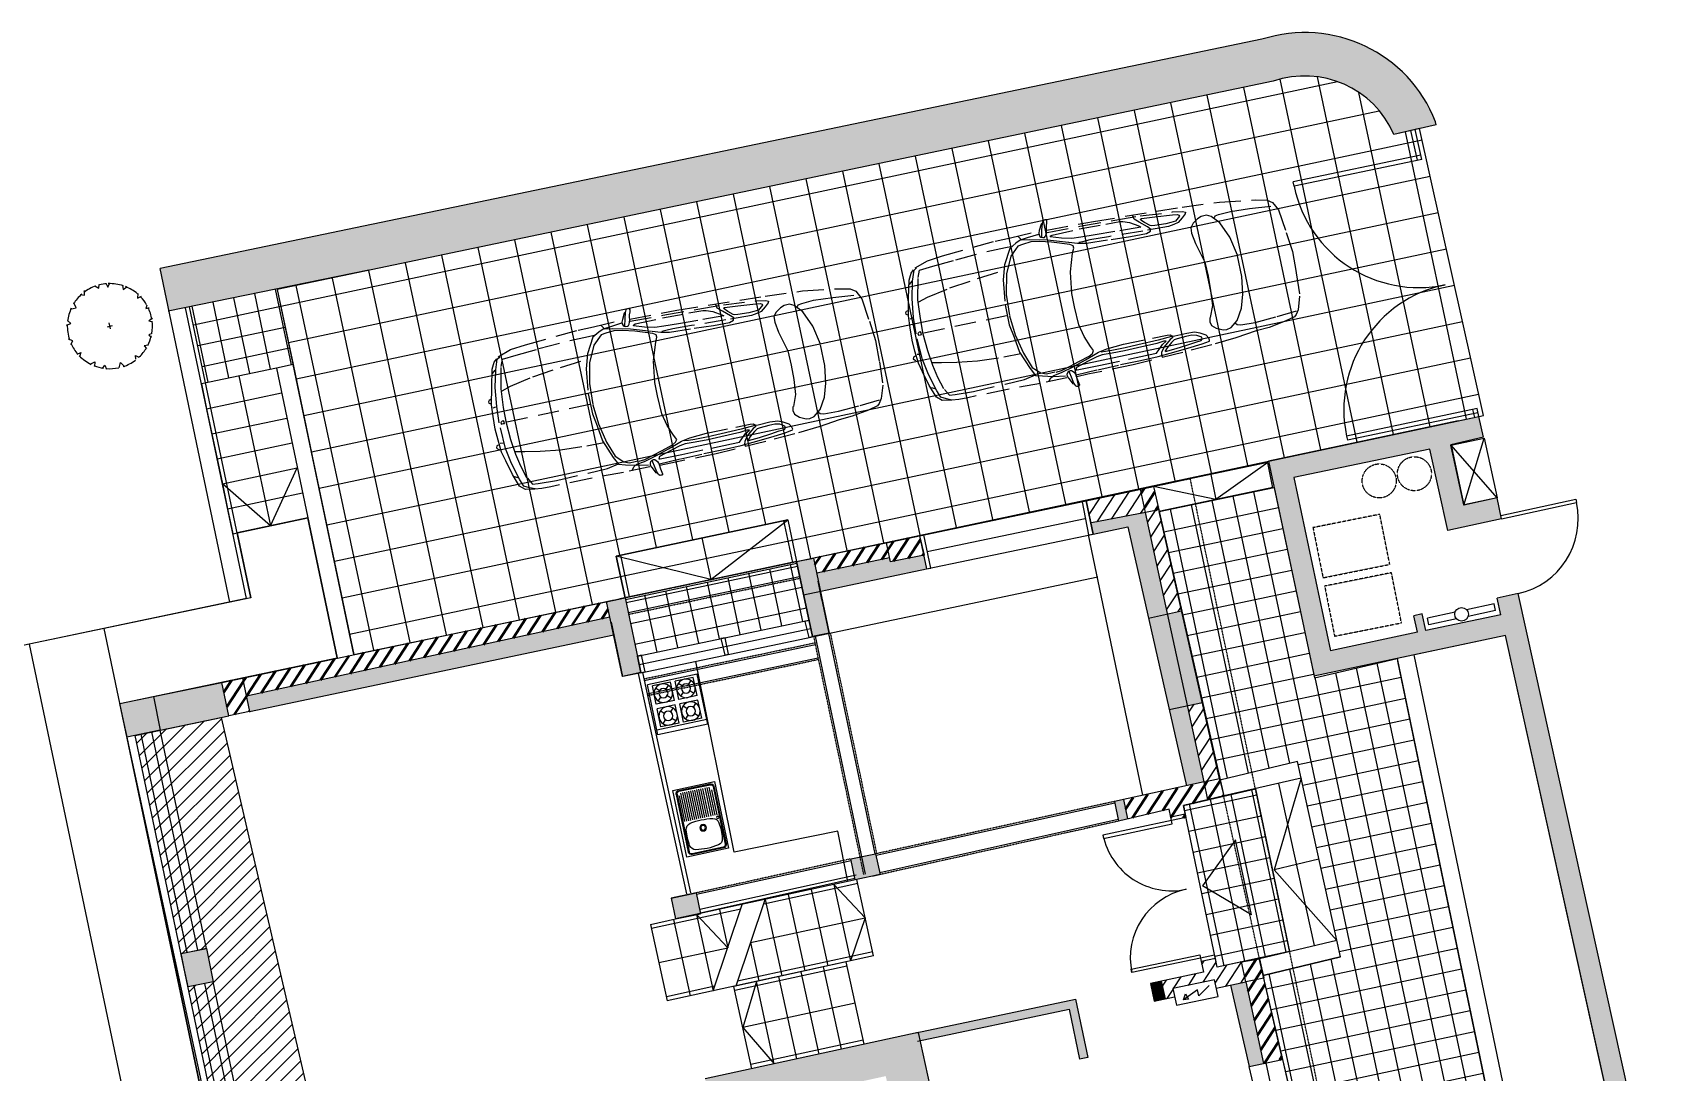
# Model space of a CAD drawing. Header units: inches. Extents: x 18308143 to 18311226, y 67592878 to 67595053.
# Drawn here: x 18309284 to 18311198, y 67593832 to 67595053 of the extents above; entities that cross this region are included whole.
import ezdxf

# ---------------------------------------------------------------- set-up
doc = ezdxf.new("R2010")
doc.units = ezdxf.units.IN
doc.header["$MEASUREMENT"] = 0
doc.linetypes.add('DASHED2', pattern=[0.375, 0.25, -0.125])
doc.linetypes.add('HIDDEN2', pattern=[0.1875, 0.125, -0.0625])
for name, color, linetype in [('A-Anno-Dim 100', 9, 'Continuous'), ('A-Anno-Symbol 100', 2, 'Continuous'), ('A-Concrete', 4, 'Continuous'), ('A-Dashed', 9, 'DASHED2'), ('A-Door', 9, 'Continuous'), ('A-Elec', 2, 'Continuous'), ('A-Flor-Strs', 8, 'Continuous'), ('A-Hatch Conc.', 141, 'Continuous'), ('A-Hatch Wall', 240, 'Continuous'), ('A-HATCH-01', 30, 'Continuous'), ('A-hatch-floor', 253, 'Continuous'), ('A-Ovhd', 9, 'HIDDEN2'), ('A-pfix', 12, 'Continuous'), ('A-view 3', 9, 'Continuous'), ('A-View 4', 8, 'Continuous'), ('A-View 5', 12, 'Continuous'), ('A-Wall', 3, 'Continuous'), ('A-Wall Hatch', 252, 'Continuous'), ('A-Window', 12, 'Continuous')]:
    doc.layers.add(name, color=color, linetype=linetype)
pattern_1 = [(56.8669, (18310786.951, 67593698.818), (-10.46753, 6.83233), [])]
pattern_2 = [(56.8669, (18310786.951, 67593698.818), (-10.46753, 6.83233), [])]

# ---------------------------------------------------------------- blocks, each defined once
blk = doc.blocks.new('CHDE03PL')
at = {"color": 0, "linetype": 'ByBlock'}
for points in [[(-1.759, 0.978), (-1.743, 0.967), (-1.728, 0.935), (-1.709, 0.896), (-1.696, 0.867), (-1.699, 0.84), (-1.708, 0.822), (-1.725, 0.811), (-1.744, 0.807), (-1.758, 0.809), (-1.773, 0.824), (-1.786, 0.84), (-1.793, 0.859), (-1.795, 0.878), (-1.803, 0.931), (-1.812, 0.993), (-1.809, 1.003), (-1.803, 1.007), (-1.791, 1.006), (-1.779, 1.004), (-1.766, 0.993), (-1.762, 0.983), (-1.754, 0.958), (-1.739, 0.886), (-1.729, 0.835), (-1.728, 0.812)], [(-1.811, -0.863), (-2.371, -0.853), (-3.423, -0.802), (-3.866, -0.771), (-4.284, -0.71), (-4.418, -0.679), (-4.476, -0.639), (-4.526, -0.537), (-4.56, -0.261), (-4.585, -0.027), (-4.577, 0.229), (-4.56, 0.504), (-4.51, 0.657), (-4.476, 0.708), (-4.451, 0.729), (-4.334, 0.759), (-4.134, 0.79), (-3.975, 0.8), (-3.724, 0.831), (-3.432, 0.851), (-3.081, 0.871), (-2.479, 0.892), (-1.936, 0.892), (-1.802, 0.892)], [(-1.801, 0.869), (-2.061, 0.864), (-2.336, 0.86), (-2.575, 0.86), (-2.786, 0.856), (-2.932, 0.847), (-3.147, 0.834), (-3.322, 0.816), (-3.414, 0.803), (-3.418, 0.795), (-3.414, 0.769), (-3.39, 0.729), (-3.325, 0.69), (-3.265, 0.664), (-3.172, 0.66), (-3.029, 0.664), (-2.99, 0.66), (-2.825, 0.668), (-2.583, 0.673), (-2.429, 0.677), (-2.268, 0.677), (-2.193, 0.673), (-2.143, 0.668)], [(-2.882, 0.816), (-3.015, 0.808), (-3.157, 0.795), (-3.257, 0.782), (-3.322, 0.777), (-3.336, 0.764), (-3.336, 0.742), (-3.282, 0.707), (-3.225, 0.694), (-3.154, 0.694), (-3.047, 0.699), (-3.011, 0.703), (-2.972, 0.729), (-2.911, 0.777), (-2.875, 0.816)], [(-1.476, 0.873), (-1.501, 0.843), (-1.54, 0.821), (-1.636, 0.808), (-1.786, 0.769), (-1.943, 0.721), (-2.047, 0.686), (-2.111, 0.664), (-2.215, 0.646), (-2.418, 0.633), (-2.768, 0.633), (-2.943, 0.633), (-2.979, 0.638), (-2.993, 0.651), (-3, 0.673), (-2.965, 0.69), (-2.879, 0.76), (-2.836, 0.821), (-2.829, 0.851), (-2.832, 0.869)], [(-2.775, 0.816), (-2.811, 0.782), (-2.865, 0.729), (-2.918, 0.699), (-2.89, 0.694), (-2.804, 0.703), (-2.572, 0.707), (-2.415, 0.712), (-2.265, 0.707), (-2.147, 0.703), (-2.079, 0.712), (-1.972, 0.742), (-1.822, 0.786), (-1.808, 0.812), (-1.822, 0.816), (-1.883, 0.816), (-2.083, 0.816), (-2.44, 0.816), (-2.679, 0.816), (-2.775, 0.816)], [(-1.574, 0.792), (-1.643, 0.785), (-1.75, 0.754), (-1.864, 0.723), (-1.996, 0.685), (-2.04, 0.662), (-2.059, 0.631), (-2.034, 0.577), (-1.983, 0.447), (-1.952, 0.301), (-1.945, 0.085), (-1.945, -0.076), (-1.983, -0.33), (-2.053, -0.537), (-2.078, -0.591), (-2.078, -0.622), (-2.04, -0.645), (-1.838, -0.714), (-1.7, -0.752), (-1.599, -0.768), (-1.499, -0.76), (-1.442, -0.752), (-1.335, -0.652), (-1.241, -0.46), (-1.19, -0.222), (-1.177, 0.032), (-1.196, 0.262), (-1.247, 0.493), (-1.31, 0.677), (-1.398, 0.762), (-1.461, 0.785), (-1.53, 0.785), (-1.562, 0.785)], [(-1.706, -0.837), (-1.568, -0.822), (-1.48, -0.814), (-1.423, -0.791), (-1.341, -0.745), (-1.241, -0.568), (-1.19, -0.399), (-1.152, -0.107), (-1.152, 0.132), (-1.177, 0.285), (-1.203, 0.47), (-1.285, 0.685), (-1.329, 0.777), (-1.41, 0.8), (-1.53, 0.831), (-1.675, 0.854)], [(-1.685, 0.882), (-1.368, 0.882), (-0.975, 0.871), (-0.499, 0.871), (-0.39, 0.871), (-0.307, 0.861), (-0.198, 0.841), (-0.14, 0.79), (-0.085, 0.638), (-0.041, 0.463), (-0.014, 0.356), (-0.003, 0.208), (0.003, 0.074), (-0.003, -0.074), (-0.014, -0.215), (-0.058, -0.416), (-0.107, -0.624), (-0.146, -0.698), (-0.184, -0.731)], [(-0.25, 0.718), (-0.294, 0.799), (-0.36, 0.805), (-0.58, 0.812), (-0.959, 0.805), (-1.195, 0.799), (-1.332, 0.772)], [(-0.31, 0.859), (-0.25, 0.832), (-0.19, 0.799), (-0.157, 0.718), (-0.101, 0.51), (-0.069, 0.322), (-0.058, 0.013), (-0.069, -0.181), (-0.096, -0.403), (-0.146, -0.604), (-0.19, -0.725), (-0.223, -0.745)], [(-3.755, 0.66), (-3.771, 0.679), (-3.814, 0.693), (-3.986, 0.699), (-4.25, 0.686), (-4.487, 0.666)], [(-3.474, 0.535), (-3.464, 0.581), (-3.474, 0.627), (-3.523, 0.673), (-3.598, 0.706), (-3.641, 0.712), (-3.695, 0.699), (-3.781, 0.633), (-3.862, 0.502), (-3.911, 0.344), (-3.943, 0.14), (-3.943, -0.117), (-3.9, -0.341), (-3.819, -0.532), (-3.733, -0.624), (-3.684, -0.65), (-3.62, -0.65), (-3.571, -0.63), (-3.512, -0.591), (-3.474, -0.545), (-3.469, -0.479), (-3.49, -0.354), (-3.55, -0.117), (-3.555, 0.054), (-3.55, 0.225), (-3.534, 0.403), (-3.48, 0.535)], [(-0.245, 0.711), (-0.201, 0.564), (-0.173, 0.416), (-0.151, 0.235), (-0.14, 0.034), (-0.146, -0.154), (-0.162, -0.376), (-0.217, -0.63), (-0.25, -0.711), (-0.415, -0.725), (-0.695, -0.745), (-1.069, -0.765), (-1.294, -0.765), (-1.36, -0.765)], [(-0.101, 0.664), (-0.14, 0.685)], [(-0.169, 0.378), (-0.282, 0.404), (-0.459, 0.436), (-0.7, 0.469), (-1.01, 0.489), (-1.214, 0.489)], [(-0.019, 0.249), (-0.063, 0.255)], [(0.008, 0.266), (0.024, 0.272), (0.035, 0.292), (0.024, 0.306), (0.008, 0.319)], [(-0.148, 0.018), (-1.144, 0.018)], [(-0.079, 0.032), (-0.107, 0.032), (-0.118, 0.032), (-0.118, 0.012), (-0.112, -0.001), (-0.096, -0.001), (-0.079, 0.012), (-0.079, 0.025)], [(-0.025, -0.174), (-0.058, -0.181)], [(-0.168, -0.349), (-0.277, -0.382), (-0.558, -0.436), (-0.898, -0.476), (-1.195, -0.503)], [(-0.019, -0.275), (0.003, -0.268), (0.014, -0.255), (0.014, -0.241), (0.003, -0.235), (-0.014, -0.228)], [(-0.101, -0.57), (-0.14, -0.604)], [(-3.771, -0.604), (-3.781, -0.624), (-3.825, -0.63), (-3.97, -0.637), (-4.196, -0.624), (-4.482, -0.597)], [(-1.81, -0.839), (-2.2, -0.83), (-2.619, -0.816), (-2.921, -0.803), (-3.302, -0.77), (-3.419, -0.752), (-3.45, -0.738), (-3.442, -0.719), (-3.397, -0.678), (-3.34, -0.637), (-3.287, -0.623), (-3.219, -0.613), (-2.913, -0.623), (-2.505, -0.641), (-2.283, -0.65), (-2.196, -0.646), (-2.15, -0.646)], [(-1.463, -0.867), (-1.497, -0.816), (-1.587, -0.798), (-1.795, -0.752), (-2.037, -0.673), (-2.135, -0.641), (-2.237, -0.618), (-2.528, -0.604), (-2.758, -0.59), (-2.951, -0.586), (-3, -0.604), (-3.008, -0.627), (-2.977, -0.66), (-2.894, -0.733), (-2.841, -0.779), (-2.838, -0.803), (-2.834, -0.821)], [(-0.207, -0.751), (-0.365, -0.802), (-0.549, -0.823), (-1.192, -0.863), (-1.376, -0.863), (-1.71, -0.874)], [(-1.774, -0.957), (-1.761, -0.947), (-1.724, -0.878), (-1.711, -0.849), (-1.712, -0.83), (-1.717, -0.808), (-1.727, -0.798), (-1.747, -0.791), (-1.766, -0.788), (-1.779, -0.794), (-1.789, -0.808), (-1.801, -0.83), (-1.808, -0.86), (-1.811, -0.886), (-1.817, -0.914), (-1.831, -0.949), (-1.836, -0.973), (-1.831, -0.983), (-1.824, -0.988), (-1.813, -0.988), (-1.795, -0.986), (-1.788, -0.98), (-1.773, -0.952), (-1.753, -0.88), (-1.734, -0.796)]]:
    blk.add_lwpolyline(points, dxfattribs=at)
for points in [[(-3.011, -0.668), (-2.955, -0.716), (-2.919, -0.754), (-2.915, -0.766), (-2.929, -0.77), (-3.086, -0.758), (-3.296, -0.738), (-3.351, -0.728), (-3.368, -0.718), (-3.371, -0.706), (-3.353, -0.69), (-3.312, -0.658), (-3.255, -0.652), (-3.195, -0.65), (-3.065, -0.656), (-3.027, -0.662)], [(-2.9, -0.674), (-2.59, -0.684), (-2.358, -0.694), (-2.185, -0.702), (-2.079, -0.709), (-1.961, -0.737), (-1.835, -0.779), (-1.843, -0.789), (-1.861, -0.796), (-2.188, -0.8), (-2.504, -0.793), (-2.671, -0.789), (-2.708, -0.779), (-2.782, -0.751), (-2.88, -0.691)]]:
    blk.add_lwpolyline(points, close=True, dxfattribs=at)
blk = doc.blocks.new('Arpls036')
at = {"color": 0, "linetype": 'ByBlock'}
for p, q in [((-0.231, 0.397), (-0.28, 0.422)), ((-0.243, 0.444), (-0.231, 0.397)), ((-0.118, 0.494), (-0.078, 0.459)), ((-0.078, 0.459), (-0.051, 0.506)), ((0.116, 0.497), (0.126, 0.442)), ((0.126, 0.442), (0.169, 0.474)), ((0.293, 0.414), (0.293, 0.342)), ((-0.375, 0.26), (-0.427, 0.272)), ((-0.39, 0.319), (-0.375, 0.26)), ((0.293, 0.342), (0.356, 0.359)), ((0.435, 0.26), (0.416, 0.217)), ((0.416, 0.217), (0.47, 0.207)), ((-0.435, 0.152), (-0.487, 0.142)), ((-0.468, 0.185), (-0.435, 0.152)), ((-0.033, 0), (0.039, 0)), ((0, 0.03), (0, -0.032)), ((0.5, 0.075), (0.465, 0.035)), ((0.465, 0.035), (0.505, 0.023)), ((-0.445, -0.035), (-0.502, -0.075)), ((-0.5, -0.005), (-0.445, -0.035)), ((0.503, -0.057), (0.453, -0.072)), ((0.453, -0.072), (0.5, -0.104)), ((-0.442, -0.219), (-0.4, -0.224)), ((-0.4, -0.224), (-0.425, -0.259)), ((-0.31, -0.346), (-0.345, -0.369)), ((-0.31, -0.394), (-0.31, -0.346)), ((0.44, -0.244), (0.391, -0.242)), ((0.391, -0.242), (0.411, -0.291)), ((-0.193, -0.429), (-0.228, -0.454)), ((-0.186, -0.466), (-0.193, -0.429)), ((-0.031, -0.461), (-0.048, -0.491)), ((-0.016, -0.508), (-0.031, -0.461)), ((0.151, -0.474), (0.116, -0.456)), ((0.116, -0.456), (0.116, -0.496)), ((0.306, -0.401), (0.256, -0.386)), ((0.256, -0.386), (0.268, -0.436))]:
    blk.add_line(p, q, dxfattribs=at)
for start, end in [(122.0792, 142.2114), (102.4305, 119.3539), (76.0941, 96.6598), (52.951, 71.3294), (146.2783, 159.7706), (29.4496, 46.7063), (7.4477, 25.7634), (162.8437, 180.2586), (352.5819, 2.0403), (186.2638, 205.3216), (329.6062, 350.2629), (212.0122, 227.5409), (307.8333, 326.2915), (230.9441, 244.8696), (248.2959, 265.0086), (267.3187, 284.2737), (288.2629, 301.0766)]:
    blk.add_arc((0, 0), 0.5, start, end, dxfattribs=at)
blk = doc.blocks.new('*U24')
for p, q in [((0, -170), (0, 0)), ((1736, -170), (1736, 0))]:
    blk.add_line(p, q)
for points in [[(43, 0), (43, 825), (83, 825), (83, 0)], [(1693, 0), (1693, 825), (1653, 825), (1653, 0)]]:
    blk.add_lwpolyline(points, close=True)
for points in [[(0, -170), (43, -170), (43, 0), (0, 0)], [(1736, -170), (1693, -170), (1693, 0), (1736, 0)]]:
    blk.add_lwpolyline(points)
for centre, start, end in [((43, 0), 0, 90), ((1693, 0), 90, 180)]:
    blk.add_arc(centre, 825, start, end)
blk = doc.blocks.new('Muko01pl')
at = {"color": 0, "linetype": 'ByBlock'}
for p, q in [((0.3, 0), (-0.3, 0)), ((-0.3, 0), (-0.3, -0.6)), ((0.3, 0), (0.3, -0.6)), ((0.3, -0.055), (-0.3, -0.055)), ((-0.027, -0.082), (-0.245, -0.082)), ((-0.245, -0.082), (-0.245, -0.3)), ((-0.214, -0.114), (-0.175, -0.152)), ((-0.059, -0.114), (-0.098, -0.152)), ((-0.027, -0.082), (-0.027, -0.3)), ((0.027, -0.082), (0.027, -0.3)), ((0.245, -0.082), (0.027, -0.082)), ((0.059, -0.114), (0.098, -0.152)), ((0.214, -0.114), (0.175, -0.152)), ((0.245, -0.082), (0.245, -0.3)), ((-0.027, -0.3), (-0.245, -0.3)), ((-0.245, -0.355), (-0.245, -0.573)), ((-0.027, -0.355), (-0.245, -0.355)), ((-0.175, -0.229), (-0.214, -0.268)), ((-0.098, -0.229), (-0.059, -0.268)), ((-0.027, -0.355), (-0.027, -0.573)), ((0.245, -0.3), (0.027, -0.3)), ((0.027, -0.355), (0.027, -0.573)), ((0.245, -0.355), (0.027, -0.355)), ((0.098, -0.229), (0.059, -0.268)), ((0.175, -0.229), (0.214, -0.268)), ((0.245, -0.355), (0.245, -0.573)), ((-0.027, -0.573), (-0.245, -0.573)), ((-0.214, -0.386), (-0.175, -0.425)), ((-0.175, -0.502), (-0.214, -0.541)), ((-0.059, -0.386), (-0.098, -0.425)), ((-0.098, -0.502), (-0.059, -0.541)), ((0.245, -0.573), (0.027, -0.573)), ((0.059, -0.386), (0.098, -0.425)), ((0.098, -0.502), (0.059, -0.541)), ((0.214, -0.386), (0.175, -0.425)), ((0.175, -0.502), (0.214, -0.541)), ((0.3, -0.6), (-0.3, -0.6))]:
    blk.add_line(p, q, dxfattribs=at)
for centre, radius in [((-0.136, -0.191), 0.109), ((-0.136, -0.191), 0.0545), ((0.136, -0.191), 0.109), ((0.136, -0.191), 0.0545), ((-0.136, -0.464), 0.109), ((0.136, -0.464), 0.109), ((-0.136, -0.464), 0.0545), ((0.136, -0.464), 0.0545)]:
    blk.add_circle(centre, radius, dxfattribs=at)
blk = doc.blocks.new('Tarja-p01')
for p, q in [((0.4, 0), (-0.4, 0)), ((-0.4, 0), (-0.4, -0.5)), ((0.4, -0.5), (0.4, 0)), ((-0.385, -0.058), (-0.385, -0.432)), ((-0.375, -0.058), (-0.375, -0.432)), ((0.345, -0.018), (-0.345, -0.018)), ((0.345, -0.028), (-0.345, -0.028)), ((0.012, -0.052), (0.31, -0.052)), ((0.012, -0.076), (0.35, -0.076)), ((0.012, -0.1), (0.35, -0.1)), ((0.012, -0.124), (0.35, -0.124)), ((0.012, -0.149), (0.35, -0.149)), ((0.012, -0.173), (0.35, -0.173)), ((0.375, -0.432), (0.375, -0.058)), ((0.385, -0.432), (0.385, -0.058)), ((0.012, -0.197), (0.35, -0.197)), ((0.012, -0.221), (0.35, -0.221)), ((0.012, -0.245), (0.35, -0.245)), ((0.012, -0.269), (0.35, -0.269)), ((0.012, -0.293), (0.35, -0.293)), ((0.012, -0.317), (0.35, -0.317)), ((0.012, -0.341), (0.35, -0.341)), ((0.012, -0.366), (0.35, -0.366)), ((-0.4, -0.5), (0.4, -0.5)), ((0.345, -0.462), (-0.345, -0.462)), ((0.345, -0.472), (-0.345, -0.472)), ((0.012, -0.39), (0.35, -0.39)), ((0.012, -0.414), (0.35, -0.414)), ((0.012, -0.438), (0.322, -0.438))]:
    blk.add_line(p, q)
for centre, radius in [((-0.02, -0.051), 0.0141), ((-0.103, -0.243), 0.038), ((-0.103, -0.243), 0.0275)]:
    blk.add_circle(centre, radius)
for centre, radius, start, end in [((-0.345, -0.058), 0.04, 90, 180), ((-0.345, -0.058), 0.03, 90, 180), ((0.4, -0.245), 0.75, 169.6188, 180), ((-0.264, -0.123), 0.075, 97.23, 169.6188), ((-0.179, -0.793), 0.75, 90, 97.23), ((-0.179, -0.793), 0.75, 82.77, 90), ((-0.094, -0.123), 0.075, 10.3812, 82.77), ((-0.758, -0.245), 0.75, 0, 10.3812), ((0.345, -0.058), 0.04, 0, 90), ((0.345, -0.058), 0.03, 0, 90), ((0.4, -0.245), 0.75, 180, 190.3812), ((-0.264, -0.367), 0.075, 190.3812, 262.77), ((-0.094, -0.367), 0.075, 277.23, 349.6188), ((-0.758, -0.245), 0.75, 349.6188, 0), ((-0.345, -0.432), 0.04, 180, 270), ((-0.345, -0.432), 0.03, 180, 270), ((-0.179, 0.303), 0.75, 262.77, 270), ((-0.179, 0.303), 0.75, 270, 277.23), ((0.345, -0.432), 0.04, 270, 0), ((0.345, -0.432), 0.03, 270, 0)]:
    blk.add_arc(centre, radius, start, end)

msp = doc.modelspace()

# ---------------------------------------------------------------- hatches: boundary and pattern name
at = {"layer": 'A-Hatch Conc.', "lineweight": 50}
h = msp.add_hatch(dxfattribs=at)
h.set_pattern_fill('ANSI31', color=256, scale=100)
h.set_pattern_definition(pattern_1)
h.paths.add_polyline_path([(18310601, 67594519.9), (18310585.6, 67594516.7), (18310591.3, 67594489.4), (18310607.2, 67594492.8)])
h = msp.add_hatch(dxfattribs=at)
h.set_pattern_fill('ANSI31', color=256, scale=100)
h.set_pattern_definition(pattern_1)
h.paths.add_polyline_path([(18310326, 67594462.1), (18310287, 67594454), (18310291.8, 67594431.5), (18310331.4, 67594439.2)])
at = {"layer": 'A-Hatch Conc.'}
h = msp.add_hatch(color=256, dxfattribs=at)
h.dxf.hatch_style = 1
h.paths.add_polyline_path([(18310181.4, 67594432), (18310201.4, 67594435.9), (18310219.6, 67594347.8), (18310200.1, 67594343.7)])
h = msp.add_hatch(color=256, dxfattribs=at)
h.dxf.hatch_style = 1
h.paths.add_polyline_path([(18309979.9, 67594389.4), (18309958.3, 67594384.8), (18309967.6, 67594341), (18309977.2, 67594296.8), (18309998.5, 67594301.3)])
at = {"layer": 'A-Hatch Conc.', "lineweight": 50}
h = msp.add_hatch(dxfattribs=at)
h.set_pattern_fill('ANSI31', color=256, scale=100)
h.set_pattern_definition(pattern_1)
h.paths.add_polyline_path([(18309530.4, 67594294.9), (18309506, 67594289.8), (18309514.2, 67594250.7), (18309538.7, 67594255.8)])
at = {"layer": 'A-Hatch Conc.'}
h = msp.add_hatch(color=256, dxfattribs=at)
h.dxf.hatch_style = 1
h.paths.add_polyline_path([(18309425.8, 67594273.3), (18309386.3, 67594265.1), (18309394.6, 67594225.5), (18309433.8, 67594233.7)])
at = {"layer": 'A-Hatch Conc.', "lineweight": 50}
h = msp.add_hatch(dxfattribs=at)
h.set_pattern_fill('ANSI31', color=256, scale=100)
h.set_pattern_definition(pattern_1)
h.paths.add_polyline_path([(18310678.6, 67594176.8), (18310660.3, 67594172.9), (18310664.9, 67594152), (18310683.4, 67594156.4)])
at = {"layer": 'A-Hatch Conc.'}
h = msp.add_hatch(color=256, dxfattribs=at)
h.dxf.hatch_style = 1
h.paths.add_polyline_path([(18309487.9, 67593977.2), (18309487.8, 67593977.2), (18309477.9, 67593975.1), (18309477.9, 67593975.2), (18309458.3, 67593971.2), (18309466.5, 67593932), (18309495.8, 67593938)])
h = msp.add_hatch(color=256, dxfattribs=at)
h.dxf.hatch_style = 1
h.paths.add_polyline_path([(18309466.5, 67593932), (18309495.8, 67593938), (18309487.9, 67593977.2), (18309458.3, 67593971.2)])
at = {"layer": 'A-Hatch Conc.', "lineweight": 50}
h = msp.add_hatch(dxfattribs=at)
h.set_pattern_fill('ANSI31', color=256, scale=100)
h.set_pattern_definition(pattern_1)
h.paths.add_polyline_path([(18310709.5, 67593937.9), (18310704.3, 67593961.4), (18310725.3, 67593965.2), (18310730.6, 67593942.4)])
at = {"layer": 'A-Hatch Wall'}
h = msp.add_hatch(color=256, dxfattribs=at)
h.dxf.hatch_style = 1
h.paths.add_polyline_path([(18311029.2, 67594394.2), (18311004.7, 67594389), (18311009.1, 67594369.4), (18310921, 67594350.7), (18310916.7, 67594370.3), (18310906.9, 67594368.2), (18310911.2, 67594348.7), (18310808.7, 67594326.9), (18310765.9, 67594530.6), (18310925.6, 67594563.7), (18310946.7, 67594468.3), (18311010, 67594482.1), (18311004.8, 67594506.6), (18310965.7, 67594498), (18310965.7, 67594498.3), (18310950.1, 67594568.9), (18310988.5, 67594577.9), (18310983.2, 67594602.1), (18310958.7, 67594597.1), (18310736.2, 67594549.9), (18310789.6, 67594297.3), (18311014.5, 67594345), (18311173.3, 67593627.8), (18311197.7, 67593633)])
h = msp.add_hatch(dxfattribs=at)
h.set_pattern_fill('ANSI31', color=256, scale=100)
h.set_pattern_definition(pattern_2)
h.paths.add_polyline_path([(18310585.6, 67594516.7), (18310521.8, 67594503.3), (18310527.3, 67594477.1), (18310591.3, 67594489.4)])
h = msp.add_hatch(color=256, dxfattribs=at)
h.dxf.hatch_style = 1
h.paths.add_polyline_path([(18310591.3, 67594489.4), (18310527.3, 67594477.1), (18310530, 67594464.1), (18310570.7, 67594472.7), (18310595, 67594365.4), (18310617.3, 67594370.2)])
h = msp.add_hatch(dxfattribs=at)
h.set_pattern_fill('ANSI31', color=256, scale=100)
h.set_pattern_definition(pattern_2)
h.paths.add_polyline_path([(18310607.7, 67594490.6), (18310607.2, 67594492.8), (18310591.3, 67594489.4), (18310617.3, 67594370.2), (18310634.1, 67594373.9)])
at = {"layer": 'A-Hatch Wall', "lineweight": 50}
h = msp.add_hatch(dxfattribs=at)
h.set_pattern_fill('ANSI31', color=256, scale=100)
h.set_pattern_definition(pattern_1)
h.paths.add_polyline_path([(18310287, 67594454), (18310201.4, 67594436.1), (18310205.1, 67594418.1), (18310290.8, 67594436.2)])
at = {"layer": 'A-Hatch Wall'}
h = msp.add_hatch(color=256, dxfattribs=at)
h.dxf.hatch_style = 1
h.paths.add_polyline_path([(18310330.8, 67594439), (18310291.8, 67594431.5), (18310290.7, 67594436.2), (18310205.1, 67594418.1), (18310209.5, 67594396.9), (18310334.2, 67594423.1)])
at = {"layer": 'A-Hatch Wall', "lineweight": 50}
h = msp.add_hatch(dxfattribs=at)
h.set_pattern_fill('ANSI31', color=256, scale=100)
h.set_pattern_definition(pattern_1)
h.paths.add_polyline_path([(18309958.3, 67594384.8), (18309530.4, 67594294.9), (18309534.9, 67594273.5), (18309962.2, 67594366.6)])
at = {"layer": 'A-Hatch Wall'}
h = msp.add_hatch(color=256, dxfattribs=at)
h.dxf.hatch_style = 1
h.paths.add_polyline_path([(18310634.1, 67594373.9), (18310617.3, 67594370.2), (18310640.7, 67594262.7), (18310658.3, 67594266.4)])
h = msp.add_hatch(color=256, dxfattribs=at)
h.dxf.hatch_style = 1
h.paths.add_polyline_path([(18309962, 67594366.6), (18309534.9, 67594273.5), (18309538.7, 67594255.8), (18309966.6, 67594345.7)])
h = msp.add_hatch(color=256, dxfattribs=at)
h.dxf.hatch_style = 1
h.paths.add_polyline_path([(18310617.3, 67594370.2), (18310595, 67594365.4), (18310619.3, 67594258.2), (18310640.7, 67594262.7)])
h = msp.add_hatch(color=256, dxfattribs=at)
h.dxf.hatch_style = 1
h.paths.add_polyline_path([(18309514.2, 67594250.7), (18309506, 67594289.8), (18309425.8, 67594273.3), (18309433.8, 67594233.8), (18309433.8, 67594233.7)])
h = msp.add_hatch(color=256, dxfattribs=at)
h.dxf.hatch_style = 1
h.paths.add_polyline_path([(18310640.7, 67594262.7), (18310619.3, 67594258.2), (18310639.6, 67594168.4), (18310660.3, 67594172.9)])
h = msp.add_hatch(dxfattribs=at)
h.set_pattern_fill('ANSI31', color=256, scale=100)
h.set_pattern_definition(pattern_2)
h.paths.add_polyline_path([(18310658.3, 67594266.4), (18310640.7, 67594262.7), (18310660.3, 67594172.9), (18310678.6, 67594176.9)])
h = msp.add_hatch(dxfattribs=at)
h.set_pattern_fill('ANSI31', color=256, scale=100)
h.set_pattern_definition([(45, (0, 0), (-8.8388347648, 8.8388347648), [])])
h.paths.add_polyline_path([(18309424, 67594231.7), (18309404.4, 67594227.6), (18309458.3, 67593971.2), (18309477.9, 67593975.2)])
h.paths.add_polyline_path([(18309477.9, 67593975.2), (18309487.9, 67593977.2), (18309433.8, 67594233.7), (18309424, 67594231.7)])
h.paths.add_polyline_path([(18309487.9, 67593977.2), (18309495.8, 67593937.9), (18309551.1, 67593675.5), (18309634, 67593691.4), (18309505.2, 67594248.8), (18309433.8, 67594233.7)])
h.paths.add_polyline_path([(18309521.9, 67593668.3), (18309541.3, 67593673.6), (18309486.2, 67593936), (18309466.5, 67593932)])
h.paths.add_polyline_path([(18309495.8, 67593938), (18309486.2, 67593936), (18309541.3, 67593673.6), (18309551.1, 67593675.5)])
at = {"layer": 'A-Hatch Wall', "lineweight": 50}
h = msp.add_hatch(dxfattribs=at)
h.set_pattern_fill('ANSI31', color=256, scale=100)
h.set_pattern_definition(pattern_1)
h.paths.add_polyline_path([(18310660.3, 67594172.9), (18310565.5, 67594152.2), (18310570.4, 67594129.4), (18310619.4, 67594141.1), (18310621.3, 67594131.7), (18310638, 67594135.2), (18310638, 67594135.2), (18310621.3, 67594131.7), (18310622.2, 67594127.5), (18310638.9, 67594131), (18310638, 67594135.2), (18310621.3, 67594131.7), (18310621.3, 67594131.7), (18310638, 67594135.2), (18310636, 67594145.1), (18310636, 67594145.1), (18310664.9, 67594152)])
at = {"layer": 'A-Hatch Wall'}
h = msp.add_hatch(dxfattribs=at)
h.set_pattern_fill('ANSI31', color=256, scale=100)
h.set_pattern_definition(pattern_2)
h.paths.add_polyline_path([(18310704.3, 67593961.4), (18310675.7, 67593955.2), (18310673.6, 67593965.3), (18310657, 67593961.8), (18310658.1, 67593956.7), (18310659.6, 67593949.3), (18310610, 67593938.8), (18310614.5, 67593918), (18310625.7, 67593920.4), (18310623.7, 67593930.1), (18310672.6, 67593940.4), (18310674.6, 67593930.6), (18310709.5, 67593937.9)])
h = msp.add_hatch(color=256, dxfattribs=at)
h.dxf.hatch_style = 1
h.paths.add_polyline_path([(18310709.5, 67593937.9), (18310698.6, 67593935.7), (18310691.4, 67593934.2), (18310713.3, 67593838.6), (18310730.3, 67593842.2)])
at = {"layer": 'A-Hatch Wall', "lineweight": 50}
h = msp.add_hatch(dxfattribs=at)
h.set_pattern_fill('ANSI31', color=256, scale=100)
h.set_pattern_definition(pattern_1)
h.paths.add_polyline_path([(18310730.6, 67593942.4), (18310709.5, 67593937.9), (18310730.3, 67593842.3), (18310752.5, 67593846.9)])
at = {"layer": 'A-Hatch Wall'}
h = msp.add_hatch(color=256, dxfattribs=at)
h.dxf.hatch_style = 1
h.paths.add_polyline_path([(18310509.3, 67593917.7), (18310324.2, 67593878.8), (18310326.3, 67593869), (18310501.6, 67593905.8), (18310513.9, 67593847.1), (18310523.7, 67593849.2)])
at = {"layer": 'A-HATCH-01'}
h = msp.add_hatch(color=256, dxfattribs=at)
h.dxf.hatch_style = 1
h.paths.add_polyline_path([(18310279.6, 67594064.1), (18310250.2, 67594057.9), (18310245.1, 67594082.4), (18310274.4, 67594088.5)])
at = {"layer": 'A-hatch-floor'}
h = msp.add_hatch(dxfattribs=at)
h.set_pattern_fill('NET', color=256, scale=350, angle=12)
edge = h.paths.add_edge_path()
edge.add_line((18309571.3, 67594751.4), (18309661.3, 67594322.8))
edge.add_line((18309661.3, 67594322.8), (18309979.9, 67594389.4))
edge.add_line((18309979.9, 67594389.4), (18309969.5, 67594438.3))
edge.add_line((18309969.5, 67594438.3), (18310171.1, 67594480.9))
edge.add_line((18310171.1, 67594480.9), (18310181.4, 67594432))
edge.add_line((18310181.4, 67594432), (18310988.5, 67594603.5))
edge.add_line((18310988.5, 67594603.5), (18310913.6, 67594940.6))
edge.add_line((18310913.6, 67594940.6), (18310883.4, 67594933.5))
edge.add_arc((18310778.8, 67594888.4), 114, 23.3511, 109.0609)
edge.add_line((18310741.6, 67594996.1), (18309571.3, 67594751.4))
h = msp.add_hatch(dxfattribs=at)
h.set_pattern_fill('NET', color=256, scale=200, angle=12)
h.paths.add_polyline_path([(18309571.1, 67594752.1), (18309468.2, 67594731.1), (18309487, 67594641.8), (18309570.2, 67594659.2), (18309589.8, 67594663.4)])
h = msp.add_hatch(dxfattribs=at)
h.set_pattern_fill('NET', color=256, scale=200, angle=12)
h.paths.add_polyline_path([(18310607.7, 67594490.6), (18310742.8, 67594518.7), (18310790, 67594295.3), (18310887.3, 67594318), (18311000, 67593774.2), (18310780.6, 67593728.1), (18310729.8, 67593945.6), (18310820.5, 67593967.3), (18310770.1, 67594196.9), (18310679, 67594175.1)])
h = msp.add_hatch(dxfattribs=at)
h.set_pattern_fill('NET', color=256, scale=200, angle=12)
h.paths.add_polyline_path([(18310185.2, 67594414.3), (18310181.8, 67594429.9), (18309980.3, 67594387.4), (18309983.6, 67594371.8)])
h.paths.add_polyline_path([(18310185.6, 67594412.3), (18310185.2, 67594414.3), (18309983.6, 67594371.8), (18309984, 67594369.8)])
h.paths.add_polyline_path([(18310185.6, 67594412.3), (18309984, 67594369.8), (18309994.4, 67594320.7), (18310196, 67594363)])
h = msp.add_hatch(dxfattribs=at)
h.set_pattern_fill('NET', color=256, scale=200, angle=12)
h.paths.add_polyline_path([(18310636, 67594145.1), (18310720.6, 67594165), (18310760.8, 67593973.6), (18310675.7, 67593955.2)])
at = {"layer": 'A-Wall Hatch'}
for points in [[(18310728.3, 67595045.4), (18309433.8, 67594776.1), (18309444.2, 67594726.2), (18309571.1, 67594752.1), (18309571.3, 67594751.4), (18310741.6, 67594996.1, -0.392449), (18310883.4, 67594933.5), (18310913.6, 67594940.6), (18310913.6, 67594940.5), (18310933.1, 67594945), (18310932.4, 67594948.5, 0.396246)], [(18310565.5, 67594152.2), (18310554.9, 67594149.9), (18310559.8, 67594126.9), (18310570.4, 67594129.4)], [(18310039.3, 67594011.9), (18310068.6, 67594018.3), (18310063.5, 67594042.6), (18310034.2, 67594036.4)], [(18310189.7, 67593585.2), (18310170.1, 67593580.9), (18310124.1, 67593791.9), (18310286.3, 67593827.3), (18310295.7, 67593784.3), (18310338.7, 67593793.7), (18310336.5, 67593803.4), (18310347.3, 67593805.8), (18310346, 67593811.8), (18310341.9, 67593811), (18310345.1, 67593815.8), (18310344.7, 67593817.5), (18310337.9, 67593816), (18310326.9, 67593866.6), (18310323.7, 67593868.4), (18310326.3, 67593869), (18310324.3, 67593878.6), (18310074.1, 67593824), (18310134, 67593549.5), (18310139.5, 67593524.2), (18310200.2, 67593536.9)]]:
    msp.add_hatch(color=256, dxfattribs=at).paths.add_polyline_path(points)
h = msp.add_hatch(color=256, dxfattribs=at)
h.dxf.hatch_style = 1
h.paths.add_polyline_path([(18310601.8, 67593915.3), (18310615.2, 67593918.1), (18310610.7, 67593939), (18310597.4, 67593936.2)])

# ---------------------------------------------------------------- linework, layer by layer
at = {"layer": 'A-Anno-Dim 100'}
msp.add_lwpolyline([(18309512, 67593665.7), (18309367.8, 67594353.1)], dxfattribs=at)
at = {"layer": 'A-Anno-Symbol 100'}
for p in [(18310697.4, 67594104.8), (18310715.9, 67594016.8)]:
    msp.add_line(p, (18310658.5, 67594050.7), dxfattribs=at)
msp.add_lwpolyline([(18310715.9, 67594016.8), (18310697.4, 67594104.8)], dxfattribs=at)
at = {"layer": 'A-Concrete'}
for p, q in [((18309506, 67594289.8), (18309530.4, 67594294.9)), ((18309510.7, 67594267.3), (18309506, 67594289.8)), ((18309514.2, 67594250.7), (18309506, 67594289.8)), ((18309530.4, 67594294.9), (18309538.7, 67594255.8)), ((18309386.3, 67594265.1), (18309425.8, 67594273.3)), ((18309391, 67594242.6), (18309386.3, 67594265.1)), ((18309393.2, 67594232.4), (18309386.3, 67594265.1)), ((18309425.8, 67594273.3), (18309433.8, 67594233.7)), ((18309538.7, 67594255.8), (18309514.2, 67594250.7)), ((18309433.8, 67594233.7), (18309394.6, 67594225.5))]:
    msp.add_line(p, q, dxfattribs=at)
for points in [[(18310591.3, 67594489.4), (18310585.6, 67594516.7), (18310601, 67594519.9), (18310607.2, 67594492.8), (18310591.3, 67594489.4)], [(18309977.3, 67594296.6), (18309962, 67594366.6)], [(18310000.8, 67594301.6), (18309977.3, 67594296.6)], [(18309462.4, 67593951.6), (18309458.3, 67593971.2), (18309487.9, 67593977.2), (18309495.8, 67593938), (18309466.5, 67593932), (18309462.4, 67593951.6)]]:
    msp.add_lwpolyline(points, dxfattribs=at)
for points in [[(18310331.4, 67594439.2), (18310291.8, 67594431.5), (18310287, 67594454), (18310326, 67594462.1)], [(18310181.4, 67594432), (18310201.4, 67594435.9), (18310219.6, 67594347.8), (18310200.1, 67594343.7)], [(18309979.9, 67594389.4), (18309998.5, 67594301.3), (18309977, 67594296.7), (18309958.3, 67594384.8)], [(18310660.3, 67594172.9), (18310678.6, 67594176.8), (18310683.4, 67594156.2), (18310664.9, 67594151.9)], [(18310279.6, 67594064.1), (18310250.2, 67594057.9), (18310245.1, 67594082.4), (18310274.4, 67594088.5)], [(18310709.5, 67593937.9), (18310704.3, 67593961.4), (18310725.3, 67593965.2), (18310730.6, 67593942.4)]]:
    msp.add_lwpolyline(points, close=True, dxfattribs=at)
at = {"layer": 'A-Dashed'}
for points in [[(18310878.5, 67594428.5), (18310866.8, 67594487.3), (18310788.3, 67594471.7), (18310800.1, 67594412.8)], [(18310892.2, 67594359.8), (18310880.5, 67594418.7), (18310802, 67594403), (18310813.7, 67594344.2)]]:
    msp.add_lwpolyline(points, close=True, dxfattribs=at)
for centre in [(18310866.1, 67594526.6), (18310907.5, 67594535)]:
    msp.add_circle(centre, 20, dxfattribs=at)
at = {"layer": 'A-Door'}
for centre, start, end in [((18310912.8, 67594903.7), 191.8669, 281.8669), ((18310974.5, 67594610.2), 101.8669, 191.8669)]:
    msp.add_arc(centre, 150, start, end, dxfattribs=at)
at = {"layer": 'A-Elec'}
for points in [[(18311004.8, 67594506.6), (18310950.5, 67594568.4), (18310965.7, 67594498), (18310989.3, 67594576.9), (18311004.8, 67594506.6), (18310965.8, 67594498.3), (18310950.4, 67594568.4), (18310989.3, 67594576.9)], [(18310666.4, 67593933.9), (18310654.1, 67593921.6), (18310652.7, 67593928.6), (18310636, 67593917.1), (18310638.5, 67593924.1), (18310642.1, 67593917.7), (18310636, 67593917.1)]]:
    msp.add_lwpolyline(points, dxfattribs=at)
msp.add_lwpolyline([(18310627.8, 67593910.6), (18310676.7, 67593920.8), (18310672.6, 67593940.4), (18310623.7, 67593930.1)], close=True, dxfattribs=at)
at = {"layer": 'A-Flor-Strs'}
for p, q in [((18309571.3, 67594751.4), (18309589.8, 67594663.3)), ((18309570.2, 67594659.2), (18309482.1, 67594640.7)), ((18310252.3, 67594058.4), (18310039.3, 67594011.9)), ((18310251.3, 67594063.2), (18310067.6, 67594023.2)), ((18310253.4, 67594053.5), (18310142.8, 67594029.4)), ((18310225.4, 67594052.5), (18310245, 67593962.6)), ((18310225.4, 67594052.5), (18310262.1, 67594013.4)), ((18310271.9, 67593968.5), (18310252.3, 67594058.4)), ((18310144.6, 67594034.9), (18310164.2, 67593945)), ((18310171.6, 67594040.8), (18310191.1, 67593950.9)), ((18310198.5, 67594046.6), (18310218.1, 67593956.7)), ((18310010, 67594005.5), (18310039.3, 67594011.9)), ((18310115.8, 67594023.5), (18310011.1, 67594000.7)), ((18310036.9, 67594011.4), (18310056.5, 67593921.5)), ((18310063.9, 67594017.3), (18310083.5, 67593927.4)), ((18310063.9, 67594017.3), (18310100.6, 67593978.2)), ((18310090.8, 67594023.2), (18310100.6, 67593978.2)), ((18310127.5, 67593984.1), (18310262.1, 67594013.4)), ((18310262.1, 67594013.4), (18310245, 67593962.6)), ((18310010, 67594005.5), (18310029.6, 67593915.7)), ((18310019.8, 67593960.6), (18310100.6, 67593978.2)), ((18310270.9, 67593973.4), (18310112.2, 67593938.8)), ((18310127.5, 67593984.1), (18310137.3, 67593939.1)), ((18310271.9, 67593968.5), (18310029.6, 67593915.7)), ((18310239.7, 67593961.4), (18310107.8, 67593932.7)), ((18310240.7, 67593956.6), (18310108.8, 67593927.8)), ((18310234.4, 67593859), (18310213.3, 67593955.7)), ((18310260.8, 67593864.7), (18310239.7, 67593961.4)), ((18310085.3, 67593932.9), (18310028.5, 67593920.5)), ((18310128.9, 67593836), (18310107.8, 67593932.7)), ((18310134.2, 67593938.4), (18310118.3, 67593884.3)), ((18310155.2, 67593841.7), (18310134.2, 67593938.4)), ((18310181.6, 67593847.5), (18310160.5, 67593944.2)), ((18310208, 67593853.2), (18310186.9, 67593949.9)), ((18310250.2, 67593913.1), (18310118.3, 67593884.3)), ((18310118.3, 67593884.3), (18310155.2, 67593841.7)), ((18310259.7, 67593869.6), (18310127.8, 67593840.9))]:
    msp.add_line(p, q, dxfattribs=at)
for points in [[(18309540, 67594389.3), (18309468.2, 67594731.1)], [(18309482.1, 67594640.7), (18309488.2, 67594611.4), (18309576.3, 67594629.9)], [(18309526.1, 67594650), (18309563.1, 67594473.8), (18309506.8, 67594523.3)], [(18309488.2, 67594611.4), (18309494.4, 67594582), (18309582.5, 67594600.5)], [(18309494.4, 67594582), (18309500.6, 67594552.7), (18309588.7, 67594571.2)], [(18309500.6, 67594552.7), (18309506.8, 67594523.3), (18309594.8, 67594541.8)], [(18310735.1, 67594548.1), (18310601, 67594519.9)], [(18310735.1, 67594548.1), (18310674.2, 67594504.6)], [(18309563.1, 67594473.8), (18309594.8, 67594541.8)], [(18310668.1, 67594534), (18310674.2, 67594504.6), (18310601, 67594519.9)], [(18309506.8, 67594523.3), (18309512.9, 67594493.9), (18309601, 67594512.4)], [(18310741.3, 67594518.7), (18310607.2, 67594490.6)], [(18309512.9, 67594493.9), (18309519.1, 67594464.6), (18309607.2, 67594483.1)], [(18309516.8, 67593183.1), (18309615.4, 67593203.8), (18309386.3, 67594265.1), (18309641.8, 67594318.7), (18309607.2, 67594483.1), (18309524, 67594465.6), (18309540, 67594389.3), (18309279.7, 67594334.7), (18309424, 67593647.3), (18308830.5, 67593539.9), (18308933, 67593051.1), (18309516.8, 67593183.1)], [(18310820.5, 67593967.3), (18310770.1, 67594196.9)], [(18310774.4, 67594177.3), (18310742.8, 67594069.6)], [(18310789.9, 67593980.6), (18310748.1, 67594171.1)], [(18310795.3, 67594082.1), (18310742.8, 67594069.6), (18310816.2, 67593986.8)], [(18310083.5, 67593927.4), (18310117.7, 67594029)], [(18310110.4, 67593933.3), (18310144.6, 67594034.9)]]:
    msp.add_lwpolyline(points, dxfattribs=at)
for points in [[(18310607.7, 67594490.6), (18310742.8, 67594518.7), (18310790, 67594295.3), (18310887.3, 67594318), (18311000, 67593774.2), (18310780.6, 67593728.1), (18310729.8, 67593945.6), (18310820.5, 67593967.3), (18310770.1, 67594196.9), (18310679, 67594175.1)], [(18310636, 67594145.1), (18310720.6, 67594165), (18310760.8, 67593973.6), (18310675.7, 67593955.2)]]:
    msp.add_lwpolyline(points, close=True, dxfattribs=at)
at = {"layer": 'A-Flor-Strs', "flags": 128}
for points in [[(18310770.1, 67594196.9), (18310679, 67594175.1)], [(18310774.4, 67594177.3), (18310683.4, 67594156.4)], [(18310816.2, 67593986.8), (18310725.3, 67593965.2)], [(18310820.5, 67593967.3), (18310729.8, 67593945.6)]]:
    msp.add_lwpolyline(points, dxfattribs=at)
at = {"layer": 'A-HATCH-01'}
for points in [[(18310911.1, 67594903.4), (18310903.4, 67594938.2)], [(18310916, 67594904.4), (18310908.3, 67594939.3)], [(18310915, 67594909.3), (18310765, 67594877.8)], [(18310916, 67594904.4), (18310766, 67594872.9)], [(18310766, 67594872.9), (18310765, 67594877.8)], [(18310981.1, 67594611.5), (18310827.7, 67594579.3)], [(18310982.1, 67594606.6), (18310828.7, 67594574.4)], [(18310978.3, 67594601.1), (18310976.2, 67594610.5)], [(18310983.2, 67594602.2), (18310981.1, 67594611.5)], [(18310827.7, 67594579.3), (18310828.7, 67594574.4)], [(18309980.3, 67594387.4), (18310181.8, 67594429.9)], [(18309983.6, 67594371.8), (18310184.9, 67594414.2)], [(18310002.3, 67594292), (18310203.9, 67594334.5)], [(18310262.5, 67594064.5), (18310203.7, 67594344.2)], [(18310273.8, 67594088.4), (18310219.4, 67594347.3)], [(18310005.6, 67594276.4), (18310207, 67594318.8)], [(18310555.4, 67594148), (18310274.8, 67594086.6)], [(18310559.3, 67594128.8), (18310279.2, 67594066.1)], [(18310245.5, 67594080.2), (18310064, 67594040.5)], [(18310249.9, 67594059.5), (18310068.5, 67594018.9)]]:
    msp.add_lwpolyline(points, dxfattribs=at)
at = {"layer": 'A-Ovhd'}
for points in [[(18310823.4, 67593675.8), (18310644.1, 67594529), (18310598.1, 67594519.3)], [(18309958.3, 67594384.8), (18310181.4, 67594431.9)], [(18309984, 67594369.8), (18310185.3, 67594412.3)], [(18310002.4, 67594294.1), (18310203.5, 67594336.5)], [(18310260.5, 67594064.1), (18310201.7, 67594343.8)], [(18310275.8, 67594088.8), (18310221.4, 67594347.7)], [(18310006.1, 67594274.4), (18310207.4, 67594316.9)], [(18310554.9, 67594149.9), (18310274.4, 67594088.5)], [(18310725.2, 67593965.9), (18310683.4, 67594156.4)], [(18310559.8, 67594126.9), (18310271.1, 67594062.2)], [(18310244.6, 67594082.3), (18310063.5, 67594042.6)]]:
    msp.add_lwpolyline(points, dxfattribs=at)
at = {"layer": 'A-pfix'}
for points in [[(18311001.2, 67594382.1), (18310968.8, 67594375.2)], [(18311002.8, 67594374.3), (18310970.5, 67594367.4)], [(18311002.8, 67594374.3), (18311001.2, 67594382.1)], [(18310955.3, 67594372.3), (18310922.9, 67594365.5)], [(18310924.6, 67594357.6), (18310922.9, 67594365.5)], [(18310956.9, 67594364.5), (18310924.6, 67594357.6)]]:
    msp.add_lwpolyline(points, dxfattribs=at)
msp.add_circle((18310962.9, 67594369.9), 8, dxfattribs=at)
at = {"layer": 'A-view 3'}
for points in [[(18311009.1, 67594486), (18311097, 67594505.2)], [(18311010, 67594482.1), (18311097.9, 67594501.3)], [(18311097, 67594505.2), (18311097.9, 67594501.3)], [(18310171.1, 67594480.9), (18309969.5, 67594438.3)], [(18310080.9, 67594410.6), (18310171.1, 67594480.9)], [(18310166.2, 67594479.9), (18310176.5, 67594430.9)], [(18310171.1, 67594480.9), (18310181.4, 67594431.9)], [(18310070.3, 67594459.6), (18310080.6, 67594410.7), (18309969.5, 67594438.3)], [(18310176.2, 67594456.4), (18309974.7, 67594413.8)], [(18309969.5, 67594438.3), (18309979.9, 67594389.4)], [(18309974.4, 67594439.3), (18309984.8, 67594390.4)], [(18310181.4, 67594432), (18309979.9, 67594389.4)]]:
    msp.add_lwpolyline(points, dxfattribs=at)
msp.add_arc((18311010, 67594482.1), 90, 282.335, 12.3128, dxfattribs=at)
at = {"layer": 'A-View 4'}
for p, q in [((18309589.8, 67594663.4), (18309616.3, 67594536.9)), ((18310734.7, 67594547.8), (18310740.8, 67594518.3)), ((18309535.1, 67594388.3), (18309043.1, 67594284.9)), ((18309535.1, 67594388.3), (18309535.1, 67594388.3)), ((18310906.9, 67594322.2), (18311027.8, 67593739.2)), ((18310052.4, 67594041.4), (18309995.9, 67594300.5)), ((18310057.2, 67594042.5), (18310000.8, 67594301.6))]:
    msp.add_line(p, q, dxfattribs=at)
at = {"layer": 'A-View 4', "flags": 128}
msp.add_lwpolyline([(18310933.1, 67594945), (18310932.4, 67594948.5, 0.396246), (18310728.3, 67595045.4), (18309433.8, 67594776.1)], format="xyb", dxfattribs=at)
at = {"layer": 'A-View 4'}
msp.add_lwpolyline([(18309571.3, 67594751.4), (18309661.3, 67594322.8), (18309979.9, 67594389.4), (18309969.5, 67594438.3), (18310171.1, 67594480.9), (18310181.4, 67594432), (18310988.5, 67594603.5), (18310913.6, 67594940.6), (18310883.4, 67594933.5, 0.392449), (18310741.6, 67594996.1), (18309571.3, 67594751.4)], format="xyb", dxfattribs=at)
for points in [[(18310933.1, 67594945), (18310883.4, 67594933.5)], [(18309535.1, 67594388.3), (18309515.5, 67594384.2), (18309433.8, 67594776.1)], [(18309678.7, 67594774), (18309443.2, 67594726)], [(18309535.1, 67594388.3), (18309463.3, 67594730.1)], [(18309589.8, 67594663.4), (18309570.2, 67594659.2), (18309641.8, 67594318.7)], [(18309661.3, 67594322.8), (18309589.8, 67594663.4)], [(18310742.8, 67594518.7), (18310790, 67594295.3), (18310887.3, 67594318)], [(18310163.6, 67594428), (18309973.8, 67594388.1)], [(18311000, 67593774.2), (18310888, 67594314.9)]]:
    msp.add_lwpolyline(points, dxfattribs=at)
msp.add_lwpolyline([(18310887.3, 67594318), (18311012.3, 67593715.5), (18311147.5, 67593743.9), (18311014.5, 67594345)], close=True, dxfattribs=at)
at = {"layer": 'A-View 5'}
for p, q in [((18310108.2, 67594090.3), (18310062.9, 67594314.6)), ((18310229.9, 67594114.9), (18310108.2, 67594090.3)), ((18310241.8, 67594056.1), (18310229.9, 67594114.9))]:
    msp.add_line(p, q, dxfattribs=at)
for points in [[(18310588.5, 67594157.2), (18310524.5, 67594463.1)], [(18310201.7, 67594343.8), (18310535.4, 67594413.9)]]:
    msp.add_lwpolyline(points, dxfattribs=at)
at = {"layer": 'A-Wall'}
for p, q in [((18310521.8, 67594503.3), (18310530, 67594464.1)), ((18310591.3, 67594489.4), (18310527.9, 67594477.2)), ((18310660.3, 67594172.9), (18310591.3, 67594489.4)), ((18310530, 67594464.1), (18310570.7, 67594472.7)), ((18310570.7, 67594472.7), (18310639.6, 67594168.4)), ((18310181.4, 67594431.9), (18310326, 67594462.2)), ((18310326, 67594462.2), (18310331.4, 67594439.2)), ((18310290.7, 67594436.2), (18310205.1, 67594418.1)), ((18310291.8, 67594431.5), (18310290.7, 67594436.2)), ((18310331.4, 67594439.2), (18310291.8, 67594431.5)), ((18310189.6, 67594392.7), (18310334.2, 67594423.1)), ((18309530.4, 67594294.9), (18309958.3, 67594384.8)), ((18309979.9, 67594389.4), (18309998.5, 67594301.3)), ((18309962, 67594366.6), (18309535, 67594273.5)), ((18309963.5, 67594360.6), (18309977, 67594296.7)), ((18309538.7, 67594255.8), (18309966.6, 67594345.7)), ((18310219.6, 67594347.8), (18310209.9, 67594345.8)), ((18309425.8, 67594273.3), (18309506, 67594289.8)), ((18309393.2, 67594232.4), (18309386.3, 67594265.1)), ((18309433.8, 67594233.7), (18309514.2, 67594250.7)), ((18310660.3, 67594172.9), (18310554.9, 67594149.9)), ((18310674.6, 67593930.6), (18310709.5, 67593937.9)), ((18310601.8, 67593915.3), (18310625.7, 67593920.4)), ((18310324.3, 67593878.6), (18310074.1, 67593824)), ((18310324.3, 67593878.6), (18310337.9, 67593816)), ((18310713.3, 67593838.6), (18310752.5, 67593846.9))]:
    msp.add_line(p, q, dxfattribs=at)
for points in [[(18310958.7, 67594597.1), (18310736.2, 67594549.9)], [(18310958.7, 67594597.1), (18310983.2, 67594602.1)], [(18310736.2, 67594549.9), (18310789.6, 67594297.3)], [(18310925.6, 67594563.7), (18310765.9, 67594530.6)], [(18310765.9, 67594530.6), (18310808.7, 67594326.9)], [(18311004.8, 67594506.6), (18310965.7, 67594498)], [(18311010, 67594482.1), (18310946.7, 67594468.3)], [(18310181.4, 67594432), (18310200.1, 67594343.7), (18310219.6, 67594347.8), (18310206.8, 67594408.7)], [(18310186, 67594410.3), (18310181.4, 67594432)], [(18310211.3, 67594387.2), (18310206.8, 67594408.7)], [(18311029.2, 67594394.2), (18311004.7, 67594389)], [(18310595, 67594365.4), (18310633.8, 67594373.8)], [(18310916.7, 67594370.3), (18310906.9, 67594368.2)], [(18311009.1, 67594369.4), (18310921, 67594350.7)], [(18311014.5, 67594345), (18310789.2, 67594297.2)], [(18310911.2, 67594348.7), (18310808.7, 67594326.9)], [(18309998.5, 67594301.3), (18309994.4, 67594320.8)], [(18309998.5, 67594301.3), (18309977, 67594296.7)], [(18310619.3, 67594258.2), (18310658.3, 67594266.4)], [(18310554.9, 67594149.9), (18310559.8, 67594126.9)], [(18310565.5, 67594152.1), (18310570.4, 67594129.4)], [(18310636, 67594145.1), (18310638, 67594135.2), (18310621.3, 67594131.7), (18310619.4, 67594141.1)], [(18310063.5, 67594042.6), (18310034.2, 67594036.4), (18310039.3, 67594011.9)], [(18310034.2, 67594036.4), (18310063.5, 67594042.6), (18310068.7, 67594018.1)], [(18310063.5, 67594042.6), (18310034.2, 67594036.4)], [(18310039.3, 67594011.9), (18310068.7, 67594018.1)], [(18310039.3, 67594011.9), (18310041.3, 67594012.3)], [(18310041.3, 67594012.3), (18310068.7, 67594018.1)], [(18309487.9, 67593977.2), (18309468.3, 67593973)], [(18310698.6, 67593935.7), (18310709.5, 67593937.9), (18310730.3, 67593842.3), (18310752.5, 67593846.9), (18310725.2, 67593965.9), (18310675.7, 67593955.2), (18310673.7, 67593965.3), (18310657, 67593961.8), (18310658.1, 67593956.7), (18310659.6, 67593949.3), (18310597.4, 67593936.2), (18310601.8, 67593915.3), (18310625.7, 67593920.4)], [(18310610, 67593938.8), (18310614.5, 67593918)], [(18310691.4, 67593934.2), (18310713.3, 67593838.6)], [(18310321.5, 67593878.2), (18310509.3, 67593917.7)], [(18310509.3, 67593917.7), (18310523.7, 67593849.2)], [(18310323.5, 67593868.4), (18310501.6, 67593905.8)], [(18310501.6, 67593905.8), (18310513.9, 67593847.1)], [(18310523.7, 67593849.2), (18310513.9, 67593847.1)]]:
    msp.add_lwpolyline(points, dxfattribs=at)
at = {"layer": 'A-Wall', "flags": 128}
for points in [[(18310988.5, 67594577.9), (18310983.2, 67594602.1)], [(18310988.5, 67594577.9), (18310950.1, 67594568.9)], [(18310965.7, 67594498.3), (18310950.1, 67594568.9)], [(18310946.7, 67594468.3), (18310925.6, 67594563.7)], [(18310521.8, 67594503.3), (18310601, 67594519.9), (18310683.4, 67594156.4), (18310636, 67594145.1)], [(18311010, 67594482.1), (18311004.8, 67594506.6)], [(18311197.7, 67593632.9), (18311029.2, 67594394.2)], [(18311009.1, 67594369.4), (18311004.7, 67594389)], [(18310911.2, 67594348.7), (18310906.9, 67594368.1)], [(18310921, 67594350.7), (18310916.7, 67594370.3)], [(18311173.3, 67593627.8), (18311014.5, 67594345)], [(18310619.4, 67594141.1), (18310559.8, 67594126.9)]]:
    msp.add_lwpolyline(points, dxfattribs=at)
at = {"layer": 'A-Wall'}
msp.add_lwpolyline([(18309521.9, 67593668.3), (18309404.4, 67594227.6), (18309505.2, 67594248.8), (18309634, 67593691.4)], close=True, dxfattribs=at)
at = {"layer": 'A-Window'}
for p, q in [((18309487.9, 67593977.2), (18309433.8, 67594233.7)), ((18309551.3, 67593674.7), (18309495.8, 67593938))]:
    msp.add_line(p, q, dxfattribs=at)
for points in [[(18310326, 67594462.1), (18310521.8, 67594503.3)], [(18310335, 67594443.7), (18310520.7, 67594482.6)], [(18310334.2, 67594423.1), (18310530, 67594464.1)], [(18309994.4, 67594320.7), (18310196, 67594363)], [(18309996.5, 67594311), (18310198.1, 67594353.2)], [(18309998.5, 67594301.2), (18310200.1, 67594343.5)], [(18309393.1, 67594232.8), (18309512.1, 67593666.2)], [(18309465.2, 67593972.5), (18309411.3, 67594229)], [(18309465.3, 67593972.8), (18309411.3, 67594229)], [(18309477.9, 67593975.1), (18309424, 67594231.7)], [(18309528.8, 67593670), (18309473.4, 67593933.4)], [(18309541.5, 67593672.6), (18309486.2, 67593936)], [(18310727, 67593780.1), (18310713.3, 67593838.6)], [(18310746, 67593784.2), (18310733.2, 67593842.9)], [(18310752.5, 67593846.9), (18310765.9, 67593788.4), (18310743.1, 67593783.4)]]:
    msp.add_lwpolyline(points, dxfattribs=at)
for points in [[(18310516.9, 67594502.2), (18310524.5, 67594463.1), (18310530, 67594464.1), (18310521.8, 67594503.3)], [(18310326, 67594462.2), (18310334.2, 67594423.1), (18310339.1, 67594424.1), (18310330.9, 67594463.2)], [(18310191.2, 67594361.5), (18310195.7, 67594342.5), (18310200.1, 67594343.7), (18310196.1, 67594362.6)], [(18310092.5, 67594341.3), (18310097.1, 67594321.7), (18310101.5, 67594322.9), (18310097.4, 67594342.4)], [(18309994.4, 67594320.8), (18309998.5, 67594301.3), (18310003.4, 67594302.2), (18309999.2, 67594321.9)]]:
    msp.add_lwpolyline(points, close=True, dxfattribs=at)

# ---------------------------------------------------------------- block references
at = {"layer": 'A-Dashed', "xscale": 100.0000000000005, "yscale": 100.0000000000005, "zscale": 100.0000000000005, "rotation": 191.8668564304527}
for p in [(18310316, 67594699.3), (18309826.1, 67594594.8)]:
    msp.add_blockref('CHDE03PL', p, dxfattribs=at)
at = {"layer": 'A-Door', "xscale": 0.1000000000000002, "yscale": 0.1000000000000002, "zscale": 0.1000000000000002, "rotation": 101.8668564304524}
msp.add_blockref('*U24', (18310657, 67593961.8), dxfattribs=at)
at = {"layer": 'A-pfix', "xscale": -100.0000000000003, "yscale": 100.0000000000003, "zscale": 100, "rotation": 191.8668564304527}
msp.add_blockref('Muko01pl', (18310047.8, 67594234.6), dxfattribs=at)
at = {"layer": 'A-pfix', "linetype": 'ByBlock', "xscale": -100.0000000000002, "yscale": 100.0000000000002, "zscale": 100, "rotation": 281.9441964948758}
msp.add_blockref('Tarja-p01', (18310093.3, 67594134.2), dxfattribs=at)
at = {"layer": 'A-View 4', "xscale": 99.99999999999993, "yscale": 99.99999999999993, "zscale": 99.99999999999993, "rotation": 101.8668564304527}
msp.add_blockref('Arpls036', (18309374.5, 67594708.4), dxfattribs=at)

doc.saveas('drawing.dxf')
